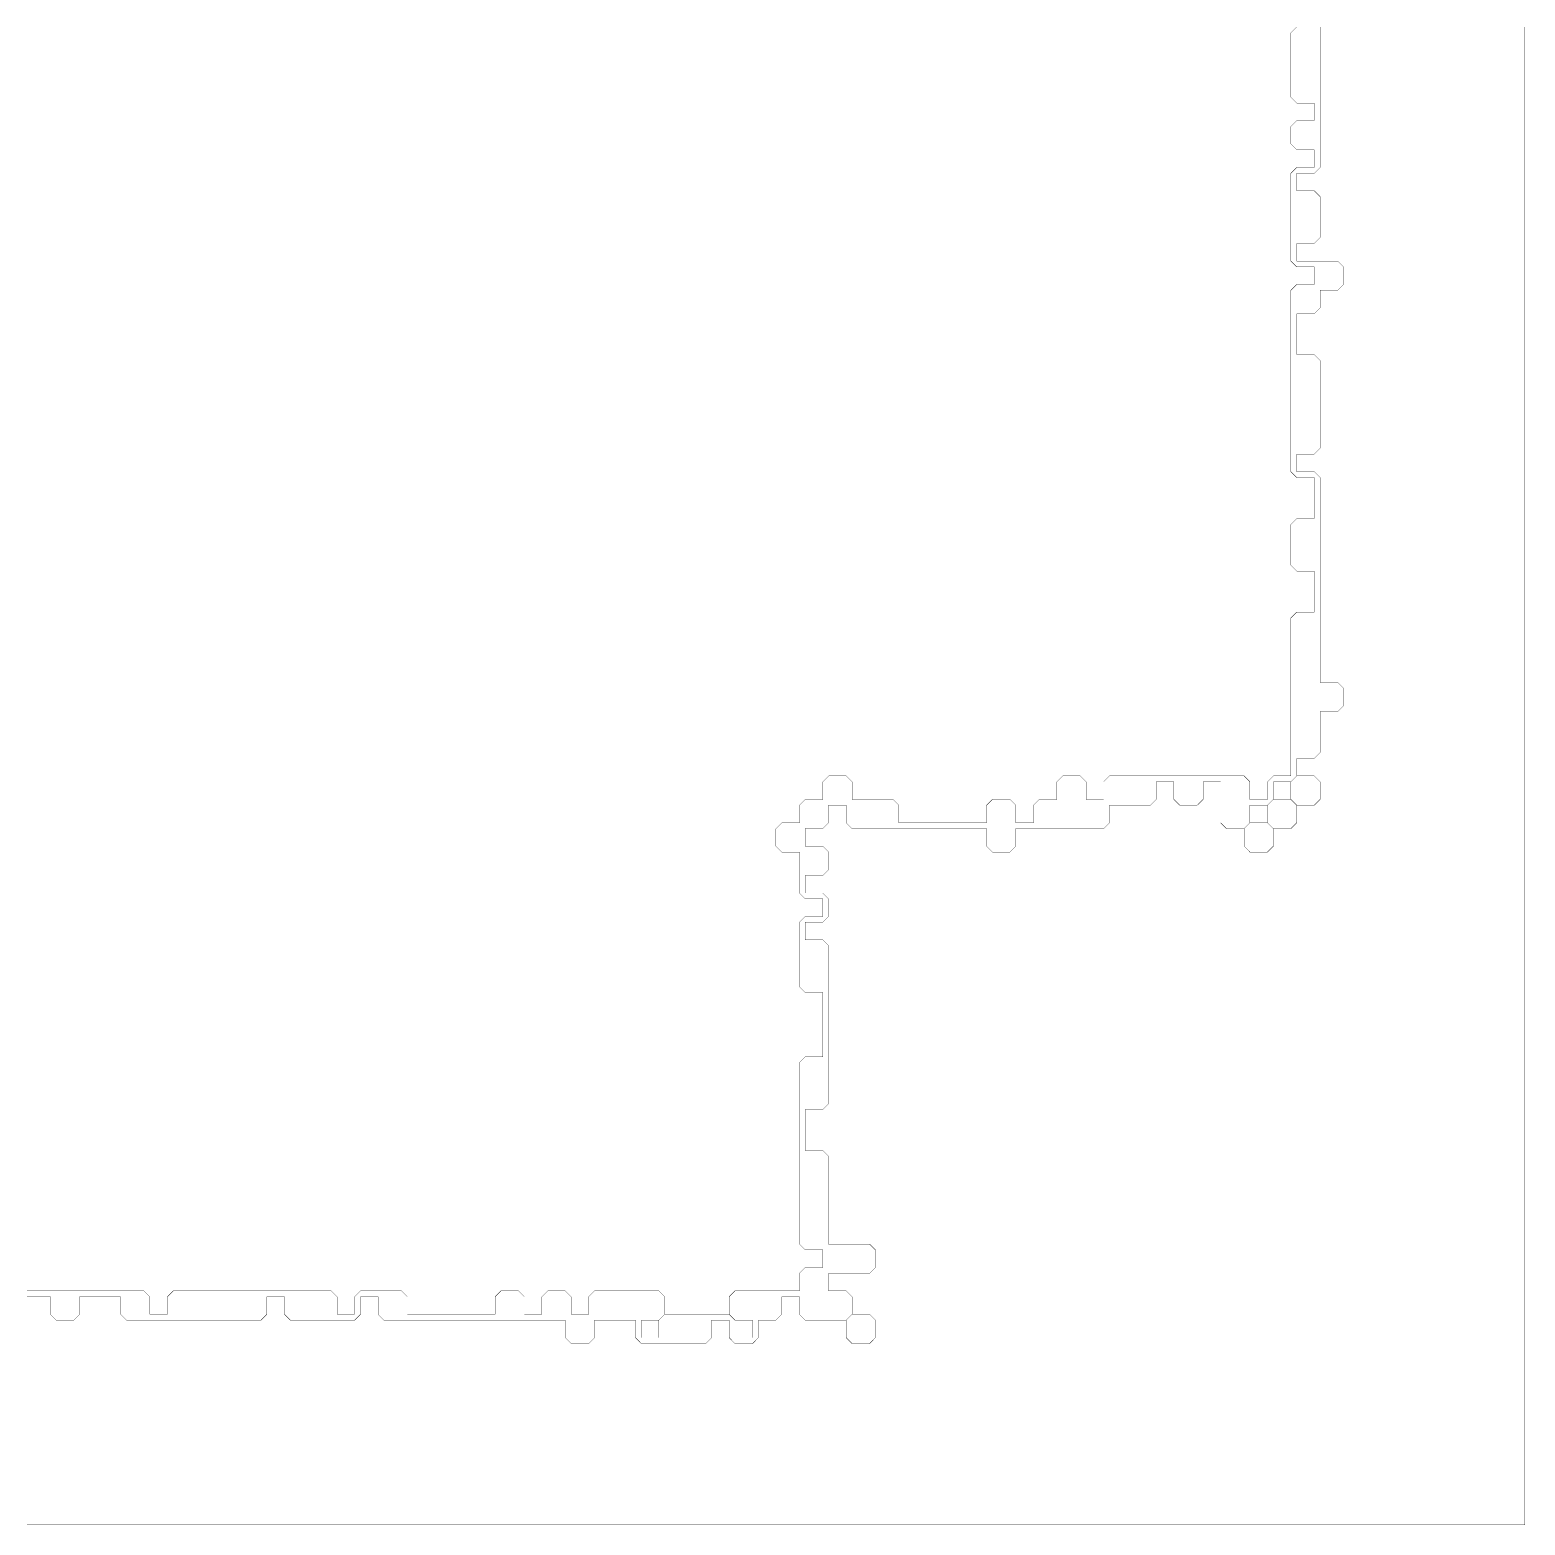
# Model space of a CAD drawing. Header units: metres. Extents: x 0 to 4966, y -4966 to 0.
# Drawn here: x 2483 to 4966, y -4966 to -2483 of the extents above; entities that cross this region are included whole.
import ezdxf

# ---------------------------------------------------------------- set-up
doc = ezdxf.new("R2010")
doc.units = ezdxf.units.M
doc.layers.add('conductor', color=1, linetype='Continuous')
doc.layers.add('substrate', color=5, linetype='Continuous')

msp = doc.modelspace()

# ---------------------------------------------------------------- linework, layer by layer
at = {"layer": 'conductor', "const_width": 0.5}
msp.add_lwpolyline([(2477.8, -4576.6), (2487.5, -4576.6), (2497.2, -4576.6), (2506.9, -4576.6), (2516.7, -4576.6), (2526.4, -4576.6), (2536.1, -4576.6), (2545.8, -4576.6), (2555.5, -4576.6), (2565.2, -4576.6), (2575, -4576.6), (2584.7, -4576.6), (2594.4, -4576.6), (2604.1, -4576.6), (2613.8, -4576.6), (2623.5, -4576.6), (2633.3, -4576.6), (2643, -4576.6), (2652.7, -4576.6), (2662.4, -4576.6), (2672.1, -4576.6), (2681.8, -4586.3), (2681.8, -4596), (2681.8, -4605.8), (2681.8, -4615.5), (2691.6, -4615.5), (2701.3, -4615.5), (2711, -4615.5), (2711, -4605.8), (2711, -4596), (2711, -4586.3), (2720.7, -4576.6), (2730.4, -4576.6), (2740.1, -4576.6), (2749.9, -4576.6), (2759.6, -4576.6), (2769.3, -4576.6), (2779, -4576.6), (2788.7, -4576.6), (2798.4, -4576.6), (2808.2, -4576.6), (2817.9, -4576.6), (2827.6, -4576.6), (2837.3, -4576.6), (2847, -4576.6), (2856.7, -4576.6), (2866.5, -4576.6), (2876.2, -4576.6), (2885.9, -4576.6), (2895.6, -4576.6), (2905.3, -4576.6), (2915, -4576.6), (2924.8, -4576.6), (2934.5, -4576.6), (2944.2, -4576.6), (2953.9, -4576.6), (2963.6, -4576.6), (2973.3, -4576.6), (2983.1, -4576.6), (2992.8, -4586.3), (2992.8, -4596), (2992.8, -4605.8), (2992.8, -4615.5), (3002.5, -4615.5), (3012.2, -4615.5), (3021.9, -4615.5), (3021.9, -4605.8), (3021.9, -4596), (3021.9, -4586.3), (3031.6, -4576.6), (3041.4, -4576.6), (3051.1, -4576.6), (3060.8, -4576.6), (3070.5, -4576.6), (3080.2, -4576.6), (3089.9, -4576.6), (3099.7, -4576.6), (3109.4, -4586.3), (3109.4, -4596), (3109.4, -4605.8), (3109.4, -4615.5), (3119.1, -4615.5), (3128.8, -4615.5), (3138.5, -4615.5), (3148.2, -4615.5), (3158, -4615.5), (3167.7, -4615.5), (3177.4, -4615.5), (3187.1, -4615.5), (3196.8, -4615.5), (3206.5, -4615.5), (3216.3, -4615.5), (3226, -4615.5), (3235.7, -4615.5), (3245.4, -4615.5), (3255.1, -4615.5), (3255.1, -4605.8), (3255.1, -4596), (3255.1, -4586.3), (3264.8, -4576.6), (3274.6, -4576.6), (3284.3, -4576.6), (3294, -4576.6), (3303.7, -4586.3), (3303.7, -4596), (3303.7, -4605.8), (3303.7, -4615.5), (3313.4, -4615.5), (3323.1, -4615.5), (3332.9, -4615.5), (3332.9, -4605.8), (3332.9, -4596), (3332.9, -4586.3), (3342.6, -4576.6), (3352.3, -4576.6), (3362, -4576.6), (3371.7, -4576.6), (3381.4, -4586.3), (3381.4, -4596), (3381.4, -4605.8), (3381.4, -4615.5), (3391.2, -4615.5), (3400.9, -4615.5), (3410.6, -4615.5), (3410.6, -4605.8), (3410.6, -4596), (3410.6, -4586.3), (3420.3, -4576.6), (3430, -4576.6), (3439.7, -4576.6), (3449.5, -4576.6), (3459.2, -4576.6), (3468.9, -4576.6), (3478.6, -4576.6), (3488.3, -4576.6), (3498, -4576.6), (3507.8, -4576.6), (3517.5, -4576.6), (3527.2, -4576.6), (3536.9, -4586.3), (3536.9, -4596), (3536.9, -4605.8), (3536.9, -4615.5), (3527.2, -4625.2), (3517.5, -4625.2), (3507.8, -4625.2), (3498, -4625.2), (3498, -4634.9), (3498, -4644.6), (3498, -4654.3), (3507.8, -4654.3), (3517.5, -4654.3), (3527.2, -4654.3), (3527.2, -4644.6), (3527.2, -4634.9), (3527.2, -4625.2), (3536.9, -4615.5), (3546.6, -4615.5), (3556.3, -4615.5), (3566.1, -4615.5), (3575.8, -4615.5), (3585.5, -4615.5), (3595.2, -4615.5), (3604.9, -4615.5), (3614.6, -4615.5), (3624.4, -4615.5), (3634.1, -4615.5), (3643.8, -4615.5), (3653.5, -4625.2), (3653.5, -4634.9), (3653.5, -4644.6), (3653.5, -4654.3), (3663.2, -4654.3), (3672.9, -4654.3), (3682.7, -4654.3), (3682.7, -4644.6), (3682.7, -4634.9), (3682.7, -4625.2), (3672.9, -4625.2), (3663.2, -4625.2), (3653.5, -4625.2), (3643.8, -4615.5), (3643.8, -4605.8), (3643.8, -4596), (3643.8, -4586.3), (3653.5, -4576.6), (3663.2, -4576.6), (3672.9, -4576.6), (3682.7, -4576.6), (3692.4, -4576.6), (3702.1, -4576.6), (3711.8, -4576.6), (3721.5, -4576.6), (3731.2, -4576.6), (3741, -4576.6), (3750.7, -4576.6), (3760.4, -4576.6), (3760.4, -4566.9), (3760.4, -4557.2), (3760.4, -4547.5), (3770.1, -4537.7), (3779.8, -4537.7), (3789.6, -4537.7), (3799.3, -4537.7), (3799.3, -4528), (3799.3, -4518.3), (3799.3, -4508.6), (3789.6, -4508.6), (3779.8, -4508.6), (3770.1, -4508.6), (3760.4, -4498.9), (3760.4, -4489.2), (3760.4, -4479.4), (3760.4, -4469.7), (3760.4, -4460), (3760.4, -4450.3), (3760.4, -4440.6), (3760.4, -4430.9), (3760.4, -4421.1), (3760.4, -4411.4), (3760.4, -4401.7), (3760.4, -4392), (3760.4, -4382.3), (3760.4, -4372.6), (3760.4, -4362.8), (3760.4, -4353.1), (3760.4, -4343.4), (3760.4, -4333.7), (3760.4, -4324), (3760.4, -4314.3), (3760.4, -4304.5), (3760.4, -4294.8), (3760.4, -4285.1), (3760.4, -4275.4), (3760.4, -4265.7), (3760.4, -4256), (3760.4, -4246.2), (3760.4, -4236.5), (3760.4, -4226.8), (3760.4, -4217.1), (3760.4, -4207.4), (3760.4, -4197.7), (3770.1, -4187.9), (3779.8, -4187.9), (3789.6, -4187.9), (3799.3, -4187.9), (3799.3, -4178.2), (3799.3, -4168.5), (3799.3, -4158.8), (3799.3, -4149.1), (3799.3, -4139.4), (3799.3, -4129.6), (3799.3, -4119.9), (3799.3, -4110.2), (3799.3, -4100.5), (3799.3, -4090.8), (3799.3, -4081.1), (3789.6, -4081.1), (3779.8, -4081.1), (3770.1, -4081.1), (3760.4, -4071.3), (3760.4, -4061.6), (3760.4, -4051.9), (3760.4, -4042.2), (3760.4, -4032.5), (3760.4, -4022.8), (3760.4, -4013), (3760.4, -4003.3), (3760.4, -3993.6), (3760.4, -3983.9), (3760.4, -3974.2), (3760.4, -3964.5), (3770.1, -3954.7), (3779.8, -3954.7), (3789.6, -3954.7), (3799.3, -3954.7), (3799.3, -3945), (3799.3, -3935.3), (3799.3, -3925.6), (3789.6, -3925.6), (3779.8, -3925.6), (3770.1, -3925.6), (3760.4, -3915.9), (3760.4, -3906.2), (3760.4, -3896.4), (3760.4, -3886.7), (3760.4, -3877), (3760.4, -3867.3), (3760.4, -3857.6), (3760.4, -3847.9), (3750.7, -3847.9), (3741, -3847.9), (3731.2, -3847.9), (3721.5, -3838.1), (3721.5, -3828.4), (3721.5, -3818.7), (3721.5, -3809), (3731.2, -3799.3), (3741, -3799.3), (3750.7, -3799.3), (3760.4, -3799.3), (3760.4, -3789.6), (3760.4, -3779.8), (3760.4, -3770.1), (3770.1, -3760.4), (3779.8, -3760.4), (3789.6, -3760.4), (3799.3, -3760.4), (3799.3, -3750.7), (3799.3, -3741), (3799.3, -3731.2), (3809, -3721.5), (3818.7, -3721.5), (3828.4, -3721.5), (3838.1, -3721.5), (3847.9, -3731.2), (3847.9, -3741), (3847.9, -3750.7), (3847.9, -3760.4), (3857.6, -3760.4), (3867.3, -3760.4), (3877, -3760.4), (3886.7, -3760.4), (3896.4, -3760.4), (3906.2, -3760.4), (3915.9, -3760.4), (3925.6, -3770.1), (3925.6, -3779.8), (3925.6, -3789.6), (3925.6, -3799.3), (3935.3, -3799.3), (3945, -3799.3), (3954.7, -3799.3), (3964.5, -3799.3), (3974.2, -3799.3), (3983.9, -3799.3), (3993.6, -3799.3), (4003.3, -3799.3), (4013, -3799.3), (4022.8, -3799.3), (4032.5, -3799.3), (4042.2, -3799.3), (4051.9, -3799.3), (4061.6, -3799.3), (4071.3, -3799.3), (4071.3, -3789.6), (4071.3, -3779.8), (4071.3, -3770.1), (4081.1, -3760.4), (4090.8, -3760.4), (4100.5, -3760.4), (4110.2, -3760.4), (4119.9, -3770.1), (4119.9, -3779.8), (4119.9, -3789.6), (4119.9, -3799.3), (4129.6, -3799.3), (4139.4, -3799.3), (4149.1, -3799.3), (4149.1, -3789.6), (4149.1, -3779.8), (4149.1, -3770.1), (4158.8, -3760.4), (4168.5, -3760.4), (4178.2, -3760.4), (4187.9, -3760.4), (4187.9, -3750.7), (4187.9, -3741), (4187.9, -3731.2), (4197.7, -3721.5), (4207.4, -3721.5), (4217.1, -3721.5), (4226.8, -3721.5), (4236.5, -3731.2), (4236.5, -3741), (4236.5, -3750.7), (4236.5, -3760.4), (4246.2, -3760.4), (4256, -3760.4), (4265.7, -3760.4), (4265.7, -3750.7), (4265.7, -3741), (4265.7, -3731.2), (4275.4, -3721.5), (4285.1, -3721.5), (4294.8, -3721.5), (4304.5, -3721.5), (4314.3, -3721.5), (4324, -3721.5), (4333.7, -3721.5), (4343.4, -3721.5), (4353.1, -3721.5), (4362.8, -3721.5), (4372.6, -3721.5), (4382.3, -3721.5), (4392, -3721.5), (4401.7, -3721.5), (4411.4, -3721.5), (4421.1, -3721.5), (4430.9, -3721.5), (4440.6, -3721.5), (4450.3, -3721.5), (4460, -3721.5), (4469.7, -3721.5), (4479.4, -3721.5), (4489.2, -3721.5), (4498.9, -3721.5), (4508.6, -3731.2), (4508.6, -3741), (4508.6, -3750.7), (4508.6, -3760.4), (4518.3, -3760.4), (4528, -3760.4), (4537.7, -3760.4), (4537.7, -3750.7), (4537.7, -3741), (4537.7, -3731.2), (4547.5, -3721.5), (4557.2, -3721.5), (4566.9, -3721.5), (4576.6, -3721.5), (4576.6, -3711.8), (4576.6, -3702.1), (4576.6, -3692.4), (4576.6, -3682.7), (4576.6, -3672.9), (4576.6, -3663.2), (4576.6, -3653.5), (4576.6, -3643.8), (4576.6, -3634.1), (4576.6, -3624.4), (4576.6, -3614.6), (4576.6, -3604.9), (4576.6, -3595.2), (4576.6, -3585.5), (4576.6, -3575.8), (4576.6, -3566.1), (4576.6, -3556.3), (4576.6, -3546.6), (4576.6, -3536.9), (4576.6, -3527.2), (4576.6, -3517.5), (4576.6, -3507.8), (4576.6, -3498), (4576.6, -3488.3), (4576.6, -3478.6), (4576.6, -3468.9), (4576.6, -3459.2), (4586.3, -3449.5), (4596, -3449.5), (4605.8, -3449.5), (4615.5, -3449.5), (4615.5, -3439.7), (4615.5, -3430), (4615.5, -3420.3), (4615.5, -3410.6), (4615.5, -3400.9), (4615.5, -3391.2), (4615.5, -3381.4), (4605.8, -3381.4), (4596, -3381.4), (4586.3, -3381.4), (4576.6, -3371.7), (4576.6, -3362), (4576.6, -3352.3), (4576.6, -3342.6), (4576.6, -3332.9), (4576.6, -3323.1), (4576.6, -3313.4), (4576.6, -3303.7), (4586.3, -3294), (4596, -3294), (4605.8, -3294), (4615.5, -3294), (4615.5, -3284.3), (4615.5, -3274.6), (4615.5, -3264.8), (4615.5, -3255.1), (4615.5, -3245.4), (4615.5, -3235.7), (4615.5, -3226), (4605.8, -3226), (4596, -3226), (4586.3, -3226), (4576.6, -3216.3), (4576.6, -3206.5), (4576.6, -3196.8), (4576.6, -3187.1), (4576.6, -3177.4), (4576.6, -3167.7), (4576.6, -3158), (4576.6, -3148.2), (4576.6, -3138.5), (4576.6, -3128.8), (4576.6, -3119.1), (4576.6, -3109.4), (4576.6, -3099.7), (4576.6, -3089.9), (4576.6, -3080.2), (4576.6, -3070.5), (4576.6, -3060.8), (4576.6, -3051.1), (4576.6, -3041.4), (4576.6, -3031.6), (4576.6, -3021.9), (4576.6, -3012.2), (4576.6, -3002.5), (4576.6, -2992.8), (4576.6, -2983.1), (4576.6, -2973.3), (4576.6, -2963.6), (4576.6, -2953.9), (4576.6, -2944.2), (4576.6, -2934.5), (4576.6, -2924.8), (4576.6, -2915), (4586.3, -2905.3), (4596, -2905.3), (4605.8, -2905.3), (4615.5, -2905.3), (4615.5, -2895.6), (4615.5, -2885.9), (4615.5, -2876.2), (4605.8, -2876.2), (4596, -2876.2), (4586.3, -2876.2), (4576.6, -2866.5), (4576.6, -2856.7), (4576.6, -2847), (4576.6, -2837.3), (4576.6, -2827.6), (4576.6, -2817.9), (4576.6, -2808.2), (4576.6, -2798.4), (4576.6, -2788.7), (4576.6, -2779), (4576.6, -2769.3), (4576.6, -2759.6), (4576.6, -2749.9), (4576.6, -2740.1), (4576.6, -2730.4), (4576.6, -2720.7), (4586.3, -2711), (4596, -2711), (4605.8, -2711), (4615.5, -2711), (4615.5, -2701.3), (4615.5, -2691.6), (4615.5, -2681.8), (4605.8, -2681.8), (4596, -2681.8), (4586.3, -2681.8), (4576.6, -2672.1), (4576.6, -2662.4), (4576.6, -2652.7), (4576.6, -2643), (4586.3, -2633.3), (4596, -2633.3), (4605.8, -2633.3), (4615.5, -2633.3), (4615.5, -2623.5), (4615.5, -2613.8), (4615.5, -2604.1), (4605.8, -2604.1), (4596, -2604.1), (4586.3, -2604.1), (4576.6, -2594.4), (4576.6, -2584.7), (4576.6, -2575), (4576.6, -2565.2), (4576.6, -2555.5), (4576.6, -2545.8), (4576.6, -2536.1), (4576.6, -2526.4), (4576.6, -2516.7), (4576.6, -2506.9), (4576.6, -2497.2), (4576.6, -2487.5), (4586.3, -2477.8)], dxfattribs=at)
at = {"layer": 'substrate', "const_width": 0.5}
for points in [[(2477.8, -4965.3), (2487.5, -4965.3), (2497.2, -4965.3), (2506.9, -4965.3), (2516.7, -4965.3), (2526.4, -4965.3), (2536.1, -4965.3), (2545.8, -4965.3), (2555.5, -4965.3), (2565.2, -4965.3), (2575, -4965.3), (2584.7, -4965.3), (2594.4, -4965.3), (2604.1, -4965.3), (2613.8, -4965.3), (2623.5, -4965.3), (2633.3, -4965.3), (2643, -4965.3), (2652.7, -4965.3), (2662.4, -4965.3), (2672.1, -4965.3), (2681.8, -4965.3), (2691.6, -4965.3), (2701.3, -4965.3), (2711, -4965.3), (2720.7, -4965.3), (2730.4, -4965.3), (2740.1, -4965.3), (2749.9, -4965.3), (2759.6, -4965.3), (2769.3, -4965.3), (2779, -4965.3), (2788.7, -4965.3), (2798.4, -4965.3), (2808.2, -4965.3), (2817.9, -4965.3), (2827.6, -4965.3), (2837.3, -4965.3), (2847, -4965.3), (2856.7, -4965.3), (2866.5, -4965.3), (2876.2, -4965.3), (2885.9, -4965.3), (2895.6, -4965.3), (2905.3, -4965.3), (2915, -4965.3), (2924.8, -4965.3), (2934.5, -4965.3), (2944.2, -4965.3), (2953.9, -4965.3), (2963.6, -4965.3), (2973.3, -4965.3), (2983.1, -4965.3), (2992.8, -4965.3), (3002.5, -4965.3), (3012.2, -4965.3), (3021.9, -4965.3), (3031.6, -4965.3), (3041.4, -4965.3), (3051.1, -4965.3), (3060.8, -4965.3), (3070.5, -4965.3), (3080.2, -4965.3), (3089.9, -4965.3), (3099.7, -4965.3), (3109.4, -4965.3), (3119.1, -4965.3), (3128.8, -4965.3), (3138.5, -4965.3), (3148.2, -4965.3), (3158, -4965.3), (3167.7, -4965.3), (3177.4, -4965.3), (3187.1, -4965.3), (3196.8, -4965.3), (3206.5, -4965.3), (3216.3, -4965.3), (3226, -4965.3), (3235.7, -4965.3), (3245.4, -4965.3), (3255.1, -4965.3), (3264.8, -4965.3), (3274.6, -4965.3), (3284.3, -4965.3), (3294, -4965.3), (3303.7, -4965.3), (3313.4, -4965.3), (3323.1, -4965.3), (3332.9, -4965.3), (3342.6, -4965.3), (3352.3, -4965.3), (3362, -4965.3), (3371.7, -4965.3), (3381.4, -4965.3), (3391.2, -4965.3), (3400.9, -4965.3), (3410.6, -4965.3), (3420.3, -4965.3), (3430, -4965.3), (3439.7, -4965.3), (3449.5, -4965.3), (3459.2, -4965.3), (3468.9, -4965.3), (3478.6, -4965.3), (3488.3, -4965.3), (3498, -4965.3), (3507.8, -4965.3), (3517.5, -4965.3), (3527.2, -4965.3), (3536.9, -4965.3), (3546.6, -4965.3), (3556.3, -4965.3), (3566.1, -4965.3), (3575.8, -4965.3), (3585.5, -4965.3), (3595.2, -4965.3), (3604.9, -4965.3), (3614.6, -4965.3), (3624.4, -4965.3), (3634.1, -4965.3), (3643.8, -4965.3), (3653.5, -4965.3), (3663.2, -4965.3), (3672.9, -4965.3), (3682.7, -4965.3), (3692.4, -4965.3), (3702.1, -4965.3), (3711.8, -4965.3), (3721.5, -4965.3), (3731.2, -4965.3), (3741, -4965.3), (3750.7, -4965.3), (3760.4, -4965.3), (3770.1, -4965.3), (3779.8, -4965.3), (3789.6, -4965.3), (3799.3, -4965.3), (3809, -4965.3), (3818.7, -4965.3), (3828.4, -4965.3), (3838.1, -4965.3), (3847.9, -4965.3), (3857.6, -4965.3), (3867.3, -4965.3), (3877, -4965.3), (3886.7, -4965.3), (3896.4, -4965.3), (3906.2, -4965.3), (3915.9, -4965.3), (3925.6, -4965.3), (3935.3, -4965.3), (3945, -4965.3), (3954.7, -4965.3), (3964.5, -4965.3), (3974.2, -4965.3), (3983.9, -4965.3), (3993.6, -4965.3), (4003.3, -4965.3), (4013, -4965.3), (4022.8, -4965.3), (4032.5, -4965.3), (4042.2, -4965.3), (4051.9, -4965.3), (4061.6, -4965.3), (4071.3, -4965.3), (4081.1, -4965.3), (4090.8, -4965.3), (4100.5, -4965.3), (4110.2, -4965.3), (4119.9, -4965.3), (4129.6, -4965.3), (4139.4, -4965.3), (4149.1, -4965.3), (4158.8, -4965.3), (4168.5, -4965.3), (4178.2, -4965.3), (4187.9, -4965.3), (4197.7, -4965.3), (4207.4, -4965.3), (4217.1, -4965.3), (4226.8, -4965.3), (4236.5, -4965.3), (4246.2, -4965.3), (4256, -4965.3), (4265.7, -4965.3), (4275.4, -4965.3), (4285.1, -4965.3), (4294.8, -4965.3), (4304.5, -4965.3), (4314.3, -4965.3), (4324, -4965.3), (4333.7, -4965.3), (4343.4, -4965.3), (4353.1, -4965.3), (4362.8, -4965.3), (4372.6, -4965.3), (4382.3, -4965.3), (4392, -4965.3), (4401.7, -4965.3), (4411.4, -4965.3), (4421.1, -4965.3), (4430.9, -4965.3), (4440.6, -4965.3), (4450.3, -4965.3), (4460, -4965.3), (4469.7, -4965.3), (4479.4, -4965.3), (4489.2, -4965.3), (4498.9, -4965.3), (4508.6, -4965.3), (4518.3, -4965.3), (4528, -4965.3), (4537.7, -4965.3), (4547.5, -4965.3), (4557.2, -4965.3), (4566.9, -4965.3), (4576.6, -4965.3), (4586.3, -4965.3), (4596, -4965.3), (4605.8, -4965.3), (4615.5, -4965.3), (4625.2, -4965.3), (4634.9, -4965.3), (4644.6, -4965.3), (4654.3, -4965.3), (4664.1, -4965.3), (4673.8, -4965.3), (4683.5, -4965.3), (4693.2, -4965.3), (4702.9, -4965.3), (4712.6, -4965.3), (4722.4, -4965.3), (4732.1, -4965.3), (4741.8, -4965.3), (4751.5, -4965.3), (4761.2, -4965.3), (4770.9, -4965.3), (4780.7, -4965.3), (4790.4, -4965.3), (4800.1, -4965.3), (4809.8, -4965.3), (4819.5, -4965.3), (4829.2, -4965.3), (4839, -4965.3), (4848.7, -4965.3), (4858.4, -4965.3), (4868.1, -4965.3), (4877.8, -4965.3), (4887.5, -4965.3), (4897.3, -4965.3), (4907, -4965.3), (4916.7, -4965.3), (4926.4, -4965.3), (4936.1, -4965.3), (4945.8, -4965.3), (4955.6, -4965.3), (4965.3, -4965.3), (4965.3, -4955.6), (4965.3, -4945.8), (4965.3, -4936.1), (4965.3, -4926.4), (4965.3, -4916.7), (4965.3, -4907), (4965.3, -4897.3), (4965.3, -4887.5), (4965.3, -4877.8), (4965.3, -4868.1), (4965.3, -4858.4), (4965.3, -4848.7), (4965.3, -4839), (4965.3, -4829.2), (4965.3, -4819.5), (4965.3, -4809.8), (4965.3, -4800.1), (4965.3, -4790.4), (4965.3, -4780.7), (4965.3, -4770.9), (4965.3, -4761.2), (4965.3, -4751.5), (4965.3, -4741.8), (4965.3, -4732.1), (4965.3, -4722.4), (4965.3, -4712.6), (4965.3, -4702.9), (4965.3, -4693.2), (4965.3, -4683.5), (4965.3, -4673.8), (4965.3, -4664.1), (4965.3, -4654.3), (4965.3, -4644.6), (4965.3, -4634.9), (4965.3, -4625.2), (4965.3, -4615.5), (4965.3, -4605.8), (4965.3, -4596), (4965.3, -4586.3), (4965.3, -4576.6), (4965.3, -4566.9), (4965.3, -4557.2), (4965.3, -4547.5), (4965.3, -4537.7), (4965.3, -4528), (4965.3, -4518.3), (4965.3, -4508.6), (4965.3, -4498.9), (4965.3, -4489.2), (4965.3, -4479.4), (4965.3, -4469.7), (4965.3, -4460), (4965.3, -4450.3), (4965.3, -4440.6), (4965.3, -4430.9), (4965.3, -4421.1), (4965.3, -4411.4), (4965.3, -4401.7), (4965.3, -4392), (4965.3, -4382.3), (4965.3, -4372.6), (4965.3, -4362.8), (4965.3, -4353.1), (4965.3, -4343.4), (4965.3, -4333.7), (4965.3, -4324), (4965.3, -4314.3), (4965.3, -4304.5), (4965.3, -4294.8), (4965.3, -4285.1), (4965.3, -4275.4), (4965.3, -4265.7), (4965.3, -4256), (4965.3, -4246.2), (4965.3, -4236.5), (4965.3, -4226.8), (4965.3, -4217.1), (4965.3, -4207.4), (4965.3, -4197.7), (4965.3, -4187.9), (4965.3, -4178.2), (4965.3, -4168.5), (4965.3, -4158.8), (4965.3, -4149.1), (4965.3, -4139.4), (4965.3, -4129.6), (4965.3, -4119.9), (4965.3, -4110.2), (4965.3, -4100.5), (4965.3, -4090.8), (4965.3, -4081.1), (4965.3, -4071.3), (4965.3, -4061.6), (4965.3, -4051.9), (4965.3, -4042.2), (4965.3, -4032.5), (4965.3, -4022.8), (4965.3, -4013), (4965.3, -4003.3), (4965.3, -3993.6), (4965.3, -3983.9), (4965.3, -3974.2), (4965.3, -3964.5), (4965.3, -3954.7), (4965.3, -3945), (4965.3, -3935.3), (4965.3, -3925.6), (4965.3, -3915.9), (4965.3, -3906.2), (4965.3, -3896.4), (4965.3, -3886.7), (4965.3, -3877), (4965.3, -3867.3), (4965.3, -3857.6), (4965.3, -3847.9), (4965.3, -3838.1), (4965.3, -3828.4), (4965.3, -3818.7), (4965.3, -3809), (4965.3, -3799.3), (4965.3, -3789.6), (4965.3, -3779.8), (4965.3, -3770.1), (4965.3, -3760.4), (4965.3, -3750.7), (4965.3, -3741), (4965.3, -3731.2), (4965.3, -3721.5), (4965.3, -3711.8), (4965.3, -3702.1), (4965.3, -3692.4), (4965.3, -3682.7), (4965.3, -3672.9), (4965.3, -3663.2), (4965.3, -3653.5), (4965.3, -3643.8), (4965.3, -3634.1), (4965.3, -3624.4), (4965.3, -3614.6), (4965.3, -3604.9), (4965.3, -3595.2), (4965.3, -3585.5), (4965.3, -3575.8), (4965.3, -3566.1), (4965.3, -3556.3), (4965.3, -3546.6), (4965.3, -3536.9), (4965.3, -3527.2), (4965.3, -3517.5), (4965.3, -3507.8), (4965.3, -3498), (4965.3, -3488.3), (4965.3, -3478.6), (4965.3, -3468.9), (4965.3, -3459.2), (4965.3, -3449.5), (4965.3, -3439.7), (4965.3, -3430), (4965.3, -3420.3), (4965.3, -3410.6), (4965.3, -3400.9), (4965.3, -3391.2), (4965.3, -3381.4), (4965.3, -3371.7), (4965.3, -3362), (4965.3, -3352.3), (4965.3, -3342.6), (4965.3, -3332.9), (4965.3, -3323.1), (4965.3, -3313.4), (4965.3, -3303.7), (4965.3, -3294), (4965.3, -3284.3), (4965.3, -3274.6), (4965.3, -3264.8), (4965.3, -3255.1), (4965.3, -3245.4), (4965.3, -3235.7), (4965.3, -3226), (4965.3, -3216.3), (4965.3, -3206.5), (4965.3, -3196.8), (4965.3, -3187.1), (4965.3, -3177.4), (4965.3, -3167.7), (4965.3, -3158), (4965.3, -3148.2), (4965.3, -3138.5), (4965.3, -3128.8), (4965.3, -3119.1), (4965.3, -3109.4), (4965.3, -3099.7), (4965.3, -3089.9), (4965.3, -3080.2), (4965.3, -3070.5), (4965.3, -3060.8), (4965.3, -3051.1), (4965.3, -3041.4), (4965.3, -3031.6), (4965.3, -3021.9), (4965.3, -3012.2), (4965.3, -3002.5), (4965.3, -2992.8), (4965.3, -2983.1), (4965.3, -2973.3), (4965.3, -2963.6), (4965.3, -2953.9), (4965.3, -2944.2), (4965.3, -2934.5), (4965.3, -2924.8), (4965.3, -2915), (4965.3, -2905.3), (4965.3, -2895.6), (4965.3, -2885.9), (4965.3, -2876.2), (4965.3, -2866.5), (4965.3, -2856.7), (4965.3, -2847), (4965.3, -2837.3), (4965.3, -2827.6), (4965.3, -2817.9), (4965.3, -2808.2), (4965.3, -2798.4), (4965.3, -2788.7), (4965.3, -2779), (4965.3, -2769.3), (4965.3, -2759.6), (4965.3, -2749.9), (4965.3, -2740.1), (4965.3, -2730.4), (4965.3, -2720.7), (4965.3, -2711), (4965.3, -2701.3), (4965.3, -2691.6), (4965.3, -2681.8), (4965.3, -2672.1), (4965.3, -2662.4), (4965.3, -2652.7), (4965.3, -2643), (4965.3, -2633.3), (4965.3, -2623.5), (4965.3, -2613.8), (4965.3, -2604.1), (4965.3, -2594.4), (4965.3, -2584.7), (4965.3, -2575), (4965.3, -2565.2), (4965.3, -2555.5), (4965.3, -2545.8), (4965.3, -2536.1), (4965.3, -2526.4), (4965.3, -2516.7), (4965.3, -2506.9), (4965.3, -2497.2), (4965.3, -2487.5), (4965.3, -2477.8)], [(4625.2, -2477.8), (4625.2, -2487.5), (4625.2, -2497.2), (4625.2, -2506.9), (4625.2, -2516.7), (4625.2, -2526.4), (4625.2, -2536.1), (4625.2, -2545.8), (4625.2, -2555.5), (4625.2, -2565.2), (4625.2, -2575), (4625.2, -2584.7), (4625.2, -2594.4), (4625.2, -2604.1), (4625.2, -2613.8), (4625.2, -2623.5), (4625.2, -2633.3), (4625.2, -2643), (4625.2, -2652.7), (4625.2, -2662.4), (4625.2, -2672.1), (4625.2, -2681.8), (4625.2, -2691.6), (4625.2, -2701.3), (4625.2, -2711), (4615.5, -2720.7), (4605.8, -2720.7), (4596, -2720.7), (4586.3, -2720.7), (4586.3, -2730.4), (4586.3, -2740.1), (4586.3, -2749.9), (4596, -2749.9), (4605.8, -2749.9), (4615.5, -2749.9), (4625.2, -2759.6), (4625.2, -2769.3), (4625.2, -2779), (4625.2, -2788.7), (4625.2, -2798.4), (4625.2, -2808.2), (4625.2, -2817.9), (4625.2, -2827.6), (4615.5, -2837.3), (4605.8, -2837.3), (4596, -2837.3), (4586.3, -2837.3), (4586.3, -2847), (4586.3, -2856.7), (4586.3, -2866.5), (4596, -2866.5), (4605.8, -2866.5), (4615.5, -2866.5), (4625.2, -2866.5), (4634.9, -2866.5), (4644.6, -2866.5), (4654.3, -2866.5), (4664.1, -2876.2), (4664.1, -2885.9), (4664.1, -2895.6), (4664.1, -2905.3), (4654.3, -2915), (4644.6, -2915), (4634.9, -2915), (4625.2, -2915), (4625.2, -2924.8), (4625.2, -2934.5), (4625.2, -2944.2), (4615.5, -2953.9), (4605.8, -2953.9), (4596, -2953.9), (4586.3, -2953.9), (4586.3, -2963.6), (4586.3, -2973.3), (4586.3, -2983.1), (4586.3, -2992.8), (4586.3, -3002.5), (4586.3, -3012.2), (4586.3, -3021.9), (4596, -3021.9), (4605.8, -3021.9), (4615.5, -3021.9), (4625.2, -3031.6), (4625.2, -3041.4), (4625.2, -3051.1), (4625.2, -3060.8), (4625.2, -3070.5), (4625.2, -3080.2), (4625.2, -3089.9), (4625.2, -3099.7), (4625.2, -3109.4), (4625.2, -3119.1), (4625.2, -3128.8), (4625.2, -3138.5), (4625.2, -3148.2), (4625.2, -3158), (4625.2, -3167.7), (4625.2, -3177.4), (4615.5, -3187.1), (4605.8, -3187.1), (4596, -3187.1), (4586.3, -3187.1), (4586.3, -3196.8), (4586.3, -3206.5), (4586.3, -3216.3), (4596, -3216.3), (4605.8, -3216.3), (4615.5, -3216.3), (4625.2, -3226), (4625.2, -3235.7), (4625.2, -3245.4), (4625.2, -3255.1), (4625.2, -3264.8), (4625.2, -3274.6), (4625.2, -3284.3), (4625.2, -3294), (4625.2, -3303.7), (4625.2, -3313.4), (4625.2, -3323.1), (4625.2, -3332.9), (4625.2, -3342.6), (4625.2, -3352.3), (4625.2, -3362), (4625.2, -3371.7), (4625.2, -3381.4), (4625.2, -3391.2), (4625.2, -3400.9), (4625.2, -3410.6), (4625.2, -3420.3), (4625.2, -3430), (4625.2, -3439.7), (4625.2, -3449.5), (4625.2, -3459.2), (4625.2, -3468.9), (4625.2, -3478.6), (4625.2, -3488.3), (4625.2, -3498), (4625.2, -3507.8), (4625.2, -3517.5), (4625.2, -3527.2), (4625.2, -3536.9), (4625.2, -3546.6), (4625.2, -3556.3), (4625.2, -3566.1), (4634.9, -3566.1), (4644.6, -3566.1), (4654.3, -3566.1), (4664.1, -3575.8), (4664.1, -3585.5), (4664.1, -3595.2), (4664.1, -3604.9), (4654.3, -3614.6), (4644.6, -3614.6), (4634.9, -3614.6), (4625.2, -3614.6), (4625.2, -3624.4), (4625.2, -3634.1), (4625.2, -3643.8), (4625.2, -3653.5), (4625.2, -3663.2), (4625.2, -3672.9), (4625.2, -3682.7), (4615.5, -3692.4), (4605.8, -3692.4), (4596, -3692.4), (4586.3, -3692.4), (4586.3, -3702.1), (4586.3, -3711.8), (4586.3, -3721.5), (4576.6, -3731.2), (4566.9, -3731.2), (4557.2, -3731.2), (4547.5, -3731.2), (4547.5, -3741), (4547.5, -3750.7), (4547.5, -3760.4), (4537.7, -3770.1), (4528, -3770.1), (4518.3, -3770.1), (4508.6, -3770.1), (4508.6, -3779.8), (4508.6, -3789.6), (4508.6, -3799.3), (4498.9, -3809), (4489.2, -3809), (4479.4, -3809), (4469.7, -3809), (4460, -3799.3), (4460, -3789.6), (4460, -3779.8), (4460, -3770.1), (4460, -3760.4), (4460, -3750.7), (4460, -3741), (4460, -3731.2), (4450.3, -3731.2), (4440.6, -3731.2), (4430.9, -3731.2), (4430.9, -3741), (4430.9, -3750.7), (4430.9, -3760.4), (4421.1, -3770.1), (4411.4, -3770.1), (4401.7, -3770.1), (4392, -3770.1), (4382.3, -3760.4), (4382.3, -3750.7), (4382.3, -3741), (4382.3, -3731.2), (4372.6, -3731.2), (4362.8, -3731.2), (4353.1, -3731.2), (4353.1, -3741), (4353.1, -3750.7), (4353.1, -3760.4), (4343.4, -3770.1), (4333.7, -3770.1), (4324, -3770.1), (4314.3, -3770.1), (4304.5, -3770.1), (4294.8, -3770.1), (4285.1, -3770.1), (4275.4, -3770.1), (4275.4, -3779.8), (4275.4, -3789.6), (4275.4, -3799.3), (4265.7, -3809), (4256, -3809), (4246.2, -3809), (4236.5, -3809), (4226.8, -3809), (4217.1, -3809), (4207.4, -3809), (4197.7, -3809), (4187.9, -3809), (4178.2, -3809), (4168.5, -3809), (4158.8, -3809), (4149.1, -3809), (4139.4, -3809), (4129.6, -3809), (4119.9, -3809), (4119.9, -3818.7), (4119.9, -3828.4), (4119.9, -3838.1), (4110.2, -3847.9), (4100.5, -3847.9), (4090.8, -3847.9), (4081.1, -3847.9), (4071.3, -3838.1), (4071.3, -3828.4), (4071.3, -3818.7), (4071.3, -3809), (4061.6, -3809), (4051.9, -3809), (4042.2, -3809), (4032.5, -3809), (4022.8, -3809), (4013, -3809), (4003.3, -3809), (3993.6, -3809), (3983.9, -3809), (3974.2, -3809), (3964.5, -3809), (3954.7, -3809), (3945, -3809), (3935.3, -3809), (3925.6, -3809), (3915.9, -3809), (3906.2, -3809), (3896.4, -3809), (3886.7, -3809), (3877, -3809), (3867.3, -3809), (3857.6, -3809), (3847.9, -3809), (3838.1, -3799.3), (3838.1, -3789.6), (3838.1, -3779.8), (3838.1, -3770.1), (3828.4, -3770.1), (3818.7, -3770.1), (3809, -3770.1), (3809, -3779.8), (3809, -3789.6), (3809, -3799.3), (3799.3, -3809), (3789.6, -3809), (3779.8, -3809), (3770.1, -3809), (3770.1, -3818.7), (3770.1, -3828.4), (3770.1, -3838.1), (3779.8, -3838.1), (3789.6, -3838.1), (3799.3, -3838.1), (3809, -3847.9), (3809, -3857.6), (3809, -3867.3), (3809, -3877), (3799.3, -3886.7), (3789.6, -3886.7), (3779.8, -3886.7), (3770.1, -3886.7), (3770.1, -3896.4), (3770.1, -3906.2), (3770.1, -3915.9), (3779.8, -3915.9), (3789.6, -3915.9), (3799.3, -3915.9), (3809, -3925.6), (3809, -3935.3), (3809, -3945), (3809, -3954.7), (3799.3, -3964.5), (3789.6, -3964.5), (3779.8, -3964.5), (3770.1, -3964.5), (3770.1, -3974.2), (3770.1, -3983.9), (3770.1, -3993.6), (3779.8, -3993.6), (3789.6, -3993.6), (3799.3, -3993.6), (3809, -4003.3), (3809, -4013), (3809, -4022.8), (3809, -4032.5), (3809, -4042.2), (3809, -4051.9), (3809, -4061.6), (3809, -4071.3), (3809, -4081.1), (3809, -4090.8), (3809, -4100.5), (3809, -4110.2), (3809, -4119.9), (3809, -4129.6), (3809, -4139.4), (3809, -4149.1), (3809, -4158.8), (3809, -4168.5), (3809, -4178.2), (3809, -4187.9), (3809, -4197.7), (3809, -4207.4), (3809, -4217.1), (3809, -4226.8), (3809, -4236.5), (3809, -4246.2), (3809, -4256), (3809, -4265.7), (3799.3, -4275.4), (3789.6, -4275.4), (3779.8, -4275.4), (3770.1, -4275.4), (3770.1, -4285.1), (3770.1, -4294.8), (3770.1, -4304.5), (3770.1, -4314.3), (3770.1, -4324), (3770.1, -4333.7), (3770.1, -4343.4), (3779.8, -4343.4), (3789.6, -4343.4), (3799.3, -4343.4), (3809, -4353.1), (3809, -4362.8), (3809, -4372.6), (3809, -4382.3), (3809, -4392), (3809, -4401.7), (3809, -4411.4), (3809, -4421.1), (3809, -4430.9), (3809, -4440.6), (3809, -4450.3), (3809, -4460), (3809, -4469.7), (3809, -4479.4), (3809, -4489.2), (3809, -4498.9), (3818.7, -4498.9), (3828.4, -4498.9), (3838.1, -4498.9), (3847.9, -4498.9), (3857.6, -4498.9), (3867.3, -4498.9), (3877, -4498.9), (3886.7, -4508.6), (3886.7, -4518.3), (3886.7, -4528), (3886.7, -4537.7), (3877, -4547.5), (3867.3, -4547.5), (3857.6, -4547.5), (3847.9, -4547.5), (3838.1, -4547.5), (3828.4, -4547.5), (3818.7, -4547.5), (3809, -4547.5), (3809, -4557.2), (3809, -4566.9), (3809, -4576.6), (3818.7, -4576.6), (3828.4, -4576.6), (3838.1, -4576.6), (3847.9, -4586.3), (3847.9, -4596), (3847.9, -4605.8), (3847.9, -4615.5), (3838.1, -4625.2), (3828.4, -4625.2), (3818.7, -4625.2), (3809, -4625.2), (3799.3, -4625.2), (3789.6, -4625.2), (3779.8, -4625.2), (3770.1, -4625.2), (3760.4, -4615.5), (3760.4, -4605.8), (3760.4, -4596), (3760.4, -4586.3), (3750.7, -4586.3), (3741, -4586.3), (3731.2, -4586.3), (3731.2, -4596), (3731.2, -4605.8), (3731.2, -4615.5), (3721.5, -4625.2), (3711.8, -4625.2), (3702.1, -4625.2), (3692.4, -4625.2), (3692.4, -4634.9), (3692.4, -4644.6), (3692.4, -4654.3), (3682.7, -4664.1), (3672.9, -4664.1), (3663.2, -4664.1), (3653.5, -4664.1), (3643.8, -4654.3), (3643.8, -4644.6), (3643.8, -4634.9), (3643.8, -4625.2), (3634.1, -4625.2), (3624.4, -4625.2), (3614.6, -4625.2), (3614.6, -4634.9), (3614.6, -4644.6), (3614.6, -4654.3), (3604.9, -4664.1), (3595.2, -4664.1), (3585.5, -4664.1), (3575.8, -4664.1), (3566.1, -4664.1), (3556.3, -4664.1), (3546.6, -4664.1), (3536.9, -4664.1), (3527.2, -4664.1), (3517.5, -4664.1), (3507.8, -4664.1), (3498, -4664.1), (3488.3, -4654.3), (3488.3, -4644.6), (3488.3, -4634.9), (3488.3, -4625.2), (3478.6, -4625.2), (3468.9, -4625.2), (3459.2, -4625.2), (3449.5, -4625.2), (3439.7, -4625.2), (3430, -4625.2), (3420.3, -4625.2), (3420.3, -4634.9), (3420.3, -4644.6), (3420.3, -4654.3), (3410.6, -4664.1), (3400.9, -4664.1), (3391.2, -4664.1), (3381.4, -4664.1), (3371.7, -4654.3), (3371.7, -4644.6), (3371.7, -4634.9), (3371.7, -4625.2), (3362, -4625.2), (3352.3, -4625.2), (3342.6, -4625.2), (3332.9, -4625.2), (3323.1, -4625.2), (3313.4, -4625.2), (3303.7, -4625.2), (3294, -4625.2), (3284.3, -4625.2), (3274.6, -4625.2), (3264.8, -4625.2), (3255.1, -4625.2), (3245.4, -4625.2), (3235.7, -4625.2), (3226, -4625.2), (3216.3, -4625.2), (3206.5, -4625.2), (3196.8, -4625.2), (3187.1, -4625.2), (3177.4, -4625.2), (3167.7, -4625.2), (3158, -4625.2), (3148.2, -4625.2), (3138.5, -4625.2), (3128.8, -4625.2), (3119.1, -4625.2), (3109.4, -4625.2), (3099.7, -4625.2), (3089.9, -4625.2), (3080.2, -4625.2), (3070.5, -4625.2), (3060.8, -4615.5), (3060.8, -4605.8), (3060.8, -4596), (3060.8, -4586.3), (3051.1, -4586.3), (3041.4, -4586.3), (3031.6, -4586.3), (3031.6, -4596), (3031.6, -4605.8), (3031.6, -4615.5), (3021.9, -4625.2), (3012.2, -4625.2), (3002.5, -4625.2), (2992.8, -4625.2), (2983.1, -4625.2), (2973.3, -4625.2), (2963.6, -4625.2), (2953.9, -4625.2), (2944.2, -4625.2), (2934.5, -4625.2), (2924.8, -4625.2), (2915, -4625.2), (2905.3, -4615.5), (2905.3, -4605.8), (2905.3, -4596), (2905.3, -4586.3), (2895.6, -4586.3), (2885.9, -4586.3), (2876.2, -4586.3), (2876.2, -4596), (2876.2, -4605.8), (2876.2, -4615.5), (2866.5, -4625.2), (2856.7, -4625.2), (2847, -4625.2), (2837.3, -4625.2), (2827.6, -4625.2), (2817.9, -4625.2), (2808.2, -4625.2), (2798.4, -4625.2), (2788.7, -4625.2), (2779, -4625.2), (2769.3, -4625.2), (2759.6, -4625.2), (2749.9, -4625.2), (2740.1, -4625.2), (2730.4, -4625.2), (2720.7, -4625.2), (2711, -4625.2), (2701.3, -4625.2), (2691.6, -4625.2), (2681.8, -4625.2), (2672.1, -4625.2), (2662.4, -4625.2), (2652.7, -4625.2), (2643, -4625.2), (2633.3, -4615.5), (2633.3, -4605.8), (2633.3, -4596), (2633.3, -4586.3), (2623.5, -4586.3), (2613.8, -4586.3), (2604.1, -4586.3), (2594.4, -4586.3), (2584.7, -4586.3), (2575, -4586.3), (2565.2, -4586.3), (2565.2, -4596), (2565.2, -4605.8), (2565.2, -4615.5), (2555.5, -4625.2), (2545.8, -4625.2), (2536.1, -4625.2), (2526.4, -4625.2), (2516.7, -4615.5), (2516.7, -4605.8), (2516.7, -4596), (2516.7, -4586.3), (2506.9, -4586.3), (2497.2, -4586.3), (2487.5, -4586.3), (2477.8, -4586.3)]]:
    msp.add_lwpolyline(points, dxfattribs=at)
for points in [[(4576.6, -3731.2), (4586.3, -3721.5), (4596, -3721.5), (4605.8, -3721.5), (4615.5, -3721.5), (4625.2, -3731.2), (4625.2, -3741), (4625.2, -3750.7), (4625.2, -3760.4), (4615.5, -3770.1), (4605.8, -3770.1), (4596, -3770.1), (4586.3, -3770.1), (4576.6, -3760.4), (4576.6, -3750.7), (4576.6, -3741)], [(4537.7, -3770.1), (4547.5, -3760.4), (4557.2, -3760.4), (4566.9, -3760.4), (4576.6, -3760.4), (4586.3, -3770.1), (4586.3, -3779.8), (4586.3, -3789.6), (4586.3, -3799.3), (4576.6, -3809), (4566.9, -3809), (4557.2, -3809), (4547.5, -3809), (4537.7, -3799.3), (4537.7, -3789.6), (4537.7, -3779.8)], [(4498.9, -3809), (4508.6, -3799.3), (4518.3, -3799.3), (4528, -3799.3), (4537.7, -3799.3), (4547.5, -3809), (4547.5, -3818.7), (4547.5, -3828.4), (4547.5, -3838.1), (4537.7, -3847.9), (4528, -3847.9), (4518.3, -3847.9), (4508.6, -3847.9), (4498.9, -3838.1), (4498.9, -3828.4), (4498.9, -3818.7)], [(3838.1, -4625.2), (3847.9, -4615.5), (3857.6, -4615.5), (3867.3, -4615.5), (3877, -4615.5), (3886.7, -4625.2), (3886.7, -4634.9), (3886.7, -4644.6), (3886.7, -4654.3), (3877, -4664.1), (3867.3, -4664.1), (3857.6, -4664.1), (3847.9, -4664.1), (3838.1, -4654.3), (3838.1, -4644.6), (3838.1, -4634.9)]]:
    msp.add_lwpolyline(points, close=True, dxfattribs=at)

doc.saveas('drawing.dxf')
